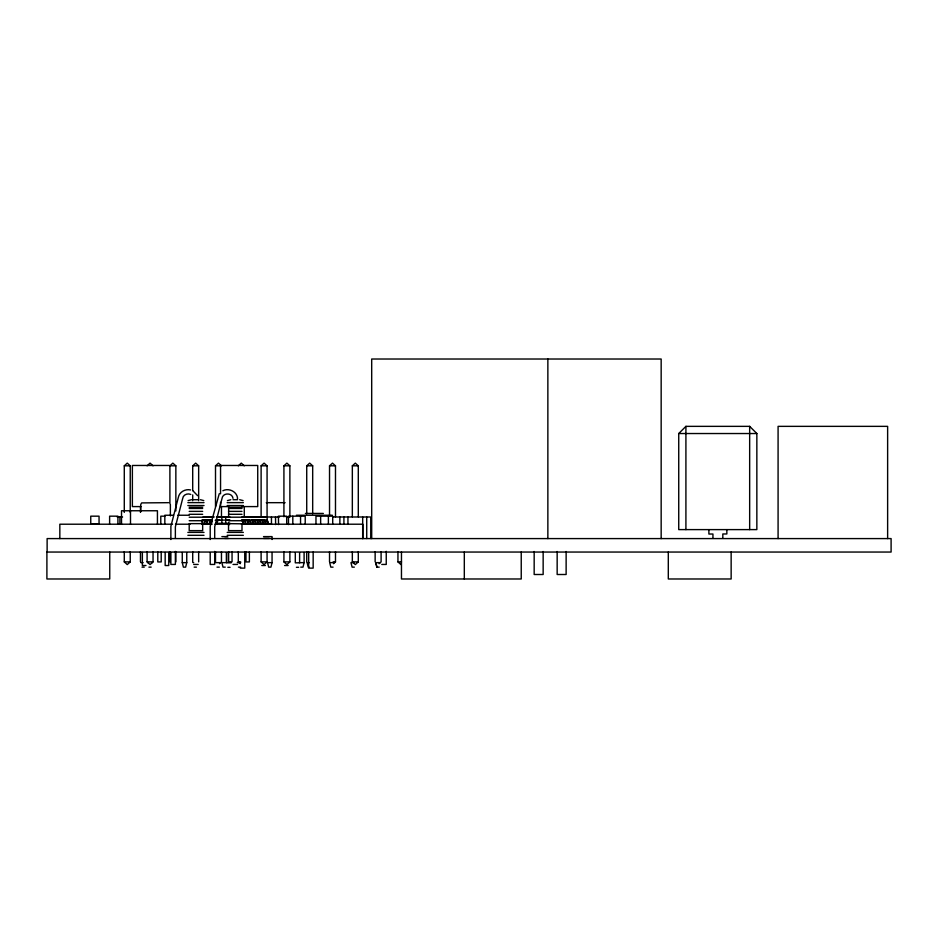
<?xml version="1.0" encoding="UTF-8"?>
<svg xmlns="http://www.w3.org/2000/svg" width="938" height="938" viewBox="0 0 938 938"><rect width="100%" height="100%" fill="white"/><g stroke="black" fill="none" stroke-linecap="round" stroke-linejoin="round"><path stroke-width="1.41" d="M140.747 511.644L140.747 504.468L141.65 502.909L168.582 502.674M142.365 552.482L142.353 565.52L145.953 565.52M165.17 552.482L165.17 565.52L168.758 565.52L168.758 552.482M170.376 515.959L170.376 504.468M186.756 552.658L186.756 562.648L185.63 567.138L183.391 567.138L182.265 562.648L182.265 552.517M272.055 562.648L270.93 567.138L268.678 567.138L267.565 562.648L272.055 562.648L272.055 552.517M304.1 552.517L304.1 562.648L302.986 567.138L300.735 567.138M219.269 493.681L210.206 526.335L210.206 539.526M678.737 433.532L685.913 426.356L749.661 426.356L756.849 433.532L756.849 529.607L678.737 529.607L678.737 433.532L756.849 433.532M188.092 500.599L191.504 499.708M227.418 500.599L230.83 499.708M124.285 512.394L124.285 465.811L127.251 463.126L130.241 465.811L130.241 512.394M147.09 465.811L150.057 463.126L153.046 465.811M169.895 503.659L169.895 465.811L172.862 463.126L175.852 465.811L175.852 510.94M192.7 490.562L192.7 465.811L195.667 463.126L198.657 465.811L198.657 500.751M215.506 465.811L218.472 463.126L221.462 465.811L215.506 465.811L215.506 506.579M238.311 465.811L241.277 463.126L244.267 465.811M261.116 516.768L261.116 465.811L264.082 463.126L267.072 465.811L267.072 516.768M283.921 516.768L283.921 465.811L286.887 463.126L289.877 465.811L289.877 516.768M306.726 513.848L306.726 465.811L309.692 463.126L312.682 465.811L312.682 513.848M329.531 515.314L329.531 465.811L332.498 463.126L335.487 465.811L335.487 516.768M352.336 516.768L352.336 465.811L355.303 463.126L358.293 465.811L358.293 516.768M130.241 551.696L130.241 561.885L127.263 564.582L124.285 561.885L124.285 551.696M153.046 551.696L153.046 561.885L150.068 564.582L147.09 561.885L147.09 551.696M219.48 563.679L221.462 561.885L221.462 551.696M267.072 551.696L267.072 561.885L264.094 564.582L261.116 561.885L261.116 551.696M289.877 551.696L289.877 561.885L286.899 564.582L283.921 561.885L283.921 551.696M333.506 563.679L335.487 561.885L335.487 551.696M358.293 551.696L358.293 561.885L355.314 564.582L352.336 561.885L352.336 551.696M379.116 563.679L381.098 561.885L381.098 551.696M222.869 490.75C229.118 487.397 238.299 492.262 237.502 499.72L233.011 499.72M169.555 465.471L132.375 465.471L132.375 506.59L140.993 506.59M124.285 465.811L130.241 465.811M169.895 465.811L175.852 465.811M192.7 465.811L198.657 465.811M261.116 465.811L267.072 465.811M283.921 465.811L289.877 465.811M306.726 465.811L312.682 465.811M329.531 465.811L335.487 465.811M352.336 465.811L358.293 465.811M193.685 499.72L198.176 499.72M200.369 499.708L203.769 500.599M239.694 499.708L243.094 500.599M187.858 502.627L204.015 502.627M227.184 502.627L243.341 502.627M266.298 502.674L285.105 502.674M187.858 505.547L204.015 505.547M227.184 505.547L243.341 505.547M227.723 506.59L220.547 506.59L220.547 502.334M241.699 506.59L257.727 506.59L257.727 465.471L220.547 465.471L220.547 493.834M189.206 507.294L202.667 507.294M228.532 507.294L241.992 507.294M189.206 508.455L202.667 508.455M228.532 508.455L241.992 508.455M189.206 511.374L202.667 511.374M228.532 511.374L241.992 511.374M305.401 513.438L323.352 513.438M189.206 514.294L202.667 514.294M228.532 514.294L241.992 514.294M173.483 515.243L164.83 515.243L164.83 524.213M177.798 515.243L189.335 515.243M296.42 515.243L332.333 515.243M164.936 516.17L160.785 516.17L160.785 524.213M204.191 516.932L213.97 516.932M216.701 516.932L228.989 516.932M117.215 516.99L122.585 516.99M203.042 516.99L213.805 516.99M216.479 516.99L229.892 516.99M241.887 516.99L279.536 516.99M286.231 516.99L289.877 516.99M333.107 516.99L370.756 516.99L370.756 538.541M189.206 517.213L213.254 517.201M217.546 517.201L267.166 517.201L267.166 522.231M201.822 520.098L212.375 520.098M216.068 520.098L230.009 520.098M267.166 520.098L241.441 520.098A2.286 1.618 -90 0 1 243.071 522.384A1.372 0.973 -90 0 0 244.044 523.756M250.129 520.555L247.738 520.098M265.091 520.555L262.699 520.098M189.206 520.719L202.667 520.719M228.532 520.719L241.992 520.719M201.822 523.298L204.683 523.298M216.115 523.298L230.009 523.298M242.872 523.298L245.721 523.298M248.582 523.298L265.735 523.298M211.578 523.357A1.372 0.973 -90 0 1 210.886 523.756L203.312 524.213M91.502 524.178L98.513 524.178M172.557 524.213L59.833 524.213L59.833 538.588M175.476 524.213L190.121 524.213M201.834 524.213L212.082 524.213M215.001 524.213L229.646 524.213M241.359 524.213L362.854 524.213L362.854 538.588M187.858 532.385L204.015 532.385M227.184 532.385L243.341 532.385M187.858 535.305L204.015 535.305M227.184 535.305L243.341 535.305M221.884 536.606L227.723 536.606M263.519 536.606L272.055 536.606L272.055 539.502M224.71 538.4L228.415 538.4M263.519 538.4L269.229 538.4M124.285 561.885L130.241 561.885M147.09 561.885L153.046 561.885M238.311 551.696L238.311 561.885L240.691 561.885M261.116 561.885L267.072 561.885M283.921 561.885L289.877 561.885M333.107 561.885L335.487 561.885M352.336 561.885L358.293 561.885M397.947 551.696L397.947 561.885L401.523 561.885M140.876 562.648L143.115 562.648M147.794 562.648L148.45 562.648M151.628 562.648L152.284 562.648M182.265 562.648L186.756 562.648M193.052 562.648L193.709 562.648M215.881 562.648L220.453 562.648M237.314 562.648L240.679 562.648M304.1 562.648L299.609 562.648L299.609 552.658M309.352 562.648L307.101 562.648L308.227 567.138L309.059 567.138M334.186 562.648L329.695 562.648L330.809 567.138L333.06 567.138M354.341 562.648L350.976 562.648L352.102 567.138L354.341 567.138M380.336 562.648L375.704 562.648L376.818 567.138L379.21 567.138M231.194 562.823L226.703 562.823L226.703 552.705M299.785 562.823L295.294 562.823L295.294 552.705M193.685 564.442L198.176 564.442M233.011 564.442L237.502 564.442M381.754 564.442L386.245 564.442L386.245 551.333M261.772 565.52L265.36 565.52M284.577 565.52L288.165 565.52M142.001 567.138L144.241 567.138M148.919 567.138L151.159 567.138M194.166 567.138L196.417 567.138M217.006 567.138L219.34 567.138M225.249 567.138L223.01 567.138L221.884 562.648L226.375 562.648L226.375 552.658M238.428 567.138L240.644 567.138M227.828 567.314L230.068 567.314M296.42 567.314L298.659 567.314M240.257 568.123L244.748 568.123L244.748 552.142M190.613 489.953C185.337 488.675 179.158 492.04 178.302 497.597L170.88 526.335L170.88 539.526M190.777 494.443C187.647 492.978 183.051 494.678 182.664 498.57L175.371 526.828L175.371 538.4M192.876 490.75L197.601 495.663M397.947 561.885L400.925 564.582M238.311 561.885L240.292 563.679M233.011 498.336C232.214 492.415 222.576 492.567 221.989 498.57L214.696 526.828L214.696 538.4M375.845 562.648L376.97 567.138M726.833 529.607L726.856 533.957L722.811 533.98L722.835 538.295M712.95 538.33L712.939 534.027L708.894 534.039L708.882 529.689M887.629 538.588L887.629 426.356L778.083 426.356L778.083 538.588M749.661 426.356L749.661 529.607M731.148 552.048L731.148 578.981L668.302 578.981L668.302 552.048M685.913 426.356L685.913 529.607M661.161 538.588L661.161 359.019L371.694 359.019L371.694 538.588M566.13 551.509L566.13 574.502L557.16 574.502L557.16 551.509M547.862 359.019L547.862 538.588M543.149 551.509L543.149 574.502L534.168 574.502L534.168 551.509M521.235 552.048L521.235 578.981L401.464 578.981L401.464 552.048M464.31 552.048L464.31 578.981M375.141 551.696L375.141 561.885M366.723 516.99L366.723 538.541M362.678 516.99L362.678 538.541M347.951 516.99L347.951 524.178M343.918 516.99L343.918 524.178M339.873 516.99L339.873 524.178M332.709 524.213L332.709 516.17L315.965 516.17L315.965 524.213M329.531 551.696L329.531 561.885M328.382 516.17L328.382 524.213M320.644 516.17L320.644 524.213M313.163 552.001L313.163 568.123L308.672 568.123L308.672 552.142M306.726 551.696L306.726 561.885M305.213 524.213L305.213 516.17L288.482 516.17L288.494 524.577M300.547 516.17L300.547 524.213M292.808 516.17L292.808 524.213M286.7 524.213L286.7 516.17L278.41 516.17L278.551 524.577M275.502 516.99L275.631 524.577M271.574 524.213L228.532 523.639L228.532 530.638L241.992 530.638L241.992 523.639M271.457 516.99L271.457 524.178M260.107 520.098L257.704 520.098M256.602 524.213L256.602 523.756A1.372 0.973 -90 0 1 255.64 522.384A2.286 1.618 -90 0 0 254.01 520.098M255.113 520.098L252.721 520.098M249.379 551.919L249.379 561.932L245.967 561.932L245.967 551.872M245.146 520.098L242.743 520.098M244.267 506.579L244.267 516.768M232.049 551.638L232.049 561.803L228.638 561.803L228.638 551.638M228.638 506.59L228.638 516.768M228.638 522.572L228.638 525.479M227.793 520.098L229.083 520.555A1.829 1.29 -90 0 1 229.423 520.613M225.718 517.201L225.718 523.298M221.837 517.201L221.837 523.298M221.462 506.579L221.462 516.768M219.762 520.098L217.358 520.098M215.506 551.696L215.506 561.885M214.696 551.415L214.696 564.442L210.206 564.442L210.206 552.716M210.886 523.756L210.886 524.213A1.829 1.29 -90 0 0 211.531 523.967M209.784 520.098L206.09 520.555A1.829 1.29 -90 0 0 205.176 521.094M204.801 520.098L202.409 520.098M198.657 551.696L198.657 561.885M192.7 494.924L192.7 500.751M192.7 551.696L192.7 561.885M175.852 551.696L175.852 561.885M175.371 551.415L175.371 564.442L170.88 564.442L170.88 552.716M169.895 551.696L169.895 561.885M161.207 551.919L161.207 561.932L157.795 561.932L157.795 551.872M157.432 524.213L157.432 510.753L121.518 510.753L121.518 524.213M140.466 506.59L140.466 512.406M140.466 551.638L140.466 561.803M130.499 510.753L130.499 524.213M119.9 516.99L119.9 524.178M117.907 524.213L117.907 516.17L109.617 516.17L109.617 524.213M109.746 552.048L109.746 578.981L46.9 578.981L46.9 552.048L891.1 552.048L891.1 538.588L47.123 538.588L47.123 552.048M99.053 524.213L99.053 516.17L90.752 516.17L90.752 524.213M261.256 524.154A1.829 1.29 -90 0 0 261.596 524.213L261.596 523.756A1.372 0.973 -90 0 1 260.623 522.384A2.286 1.618 -90 0 0 259.005 520.098M260.94 523.967A1.829 1.29 -90 0 1 260.295 522.384A1.829 1.29 -90 0 0 259.005 520.555M263.988 520.555A1.829 1.29 -90 0 1 265.278 522.384A1.829 1.29 -90 0 0 266.58 524.213L266.58 523.756A1.372 0.973 -90 0 1 265.606 522.384A2.286 1.618 -90 0 0 263.988 520.098M263.344 523.967A1.829 1.29 -90 0 1 262.699 522.384A1.829 1.29 -90 0 0 261.397 520.555M258.349 523.967A1.829 1.29 -90 0 1 257.704 522.384A1.829 1.29 -90 0 0 257.528 521.469M261.397 520.098A2.286 1.618 -90 0 1 263.015 522.384A1.372 0.973 -90 0 0 263.988 523.756M229.083 520.098A2.286 1.618 -90 0 1 229.505 520.18M254.01 520.555A1.829 1.29 -90 0 1 255.312 522.384A1.829 1.29 -90 0 0 255.957 523.967M253.366 523.967A1.829 1.29 -90 0 1 252.768 522.865M249.027 520.098A2.286 1.618 -90 0 1 250.645 522.384A1.372 0.973 -90 0 0 251.619 523.756L251.619 524.213A1.829 1.29 -90 0 1 250.329 522.384A1.829 1.29 -90 0 0 249.027 520.555M248.382 523.967A1.829 1.29 -90 0 1 248.113 523.685M247.773 522.865A1.829 1.29 -90 0 1 247.738 522.384A1.829 1.29 -90 0 0 246.436 520.555M251.431 520.555A1.829 1.29 -90 0 1 252.721 522.384M251.431 520.098A2.286 1.618 -90 0 1 253.049 522.384A1.372 0.973 -90 0 0 254.01 523.756M246.295 524.154A1.829 1.29 -90 0 0 246.635 524.213L246.635 523.756A1.372 0.973 -90 0 1 245.662 522.384A2.286 1.618 -90 0 0 244.044 520.098M245.991 523.967A1.829 1.29 -90 0 1 245.334 522.384A1.829 1.29 -90 0 0 244.044 520.555M243.399 523.967A1.829 1.29 -90 0 1 242.743 522.384A1.829 1.29 -90 0 0 242.579 521.469M246.436 520.098A2.286 1.618 -90 0 1 248.054 522.384A1.372 0.973 -90 0 0 249.027 523.756M241.453 520.555A1.829 1.29 -90 0 1 242.367 521.094M268.327 523.967A1.829 1.29 -90 0 1 267.858 523.298M266.38 520.555A1.829 1.29 -90 0 1 267.682 522.384M266.38 520.098A2.286 1.618 -90 0 1 267.998 522.384A1.372 0.973 -90 0 0 268.983 523.756M256.414 520.555A1.829 1.29 -90 0 1 257.329 521.094M256.414 520.098A2.286 1.618 -90 0 1 258.032 522.384A1.372 0.973 -90 0 0 259.005 523.756M209.608 523.298A1.829 1.29 -90 0 1 209.139 523.967M208.494 520.555A1.829 1.29 -90 0 0 207.192 522.384A1.829 1.29 -90 0 1 205.903 524.213L205.903 523.756A1.372 0.973 -90 0 0 206.876 522.384A2.286 1.618 -90 0 1 208.494 520.098M211.085 520.098A2.286 1.618 -90 0 0 209.467 522.384A1.372 0.973 -90 0 1 208.494 523.756M209.784 522.384A1.829 1.29 -90 0 1 211.085 520.555M212.223 521.915A1.829 1.29 -90 0 1 212.351 521.469M211.918 521.798A2.286 1.618 -90 0 1 212.328 520.766M204.156 523.967A1.829 1.29 -90 0 0 204.801 522.384A1.829 1.29 -90 0 1 204.976 521.469M203.511 520.555A1.829 1.29 -90 0 0 202.209 522.384A1.829 1.29 -90 0 1 202.162 522.865M206.09 520.098A2.286 1.618 -90 0 0 204.472 522.384A1.372 0.973 -90 0 1 203.511 523.756M202.104 521.247A2.286 1.618 -90 0 1 203.511 520.098M215.869 524.213A1.829 1.29 -90 0 0 217.17 522.384A1.829 1.29 -90 0 1 218.46 520.555M215.259 520.402A2.286 1.618 -90 0 1 215.646 520.18M218.46 520.098A2.286 1.618 -90 0 0 216.842 522.384A1.372 0.973 -90 0 1 215.869 523.756M202.667 523.639L189.206 523.639L189.206 530.638L202.667 530.638L202.667 523.639"/></g></svg>
